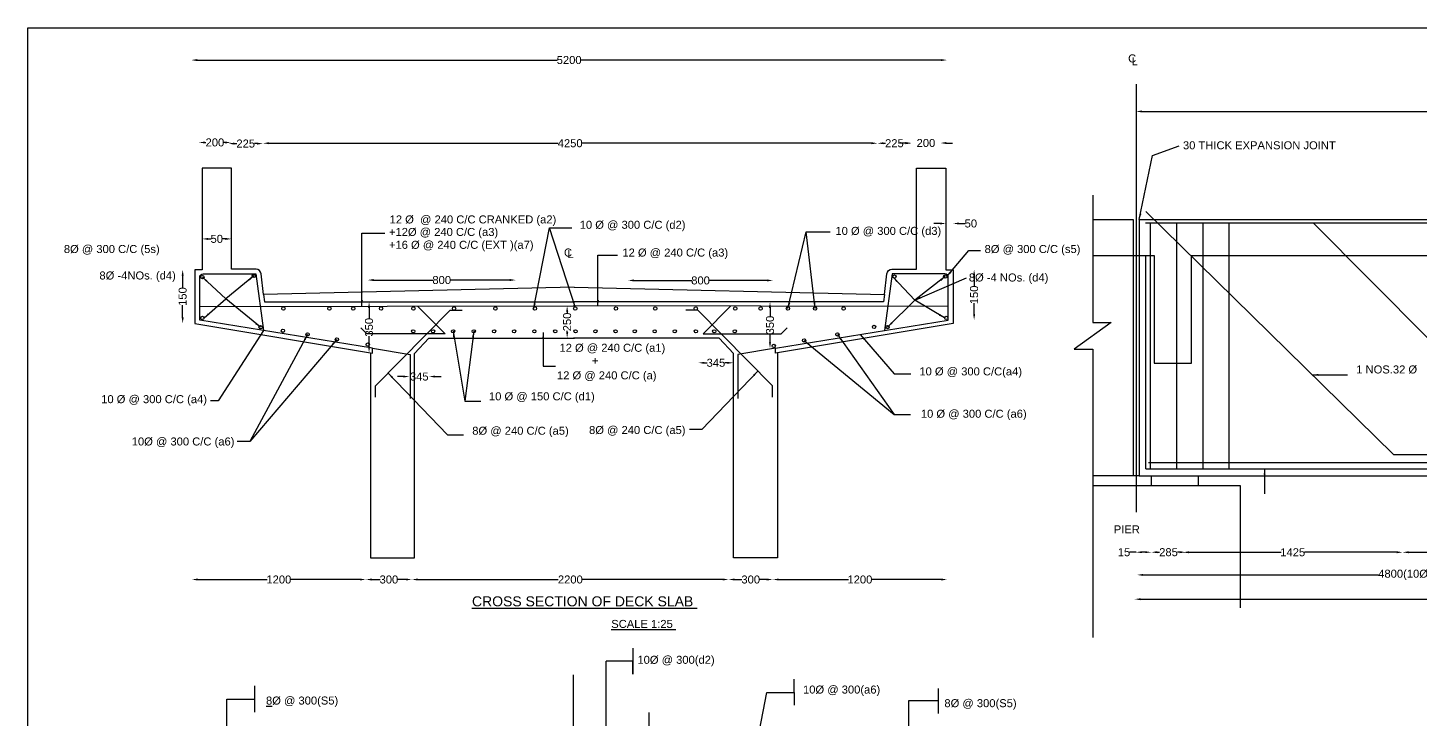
# Model space of a CAD drawing. Header units: millimetres. Extents: x 5124 to 2374999, y 2311 to 44367246.
# Drawn here: x 2334229 to 2351625, y 44358615 to 44367246 of the extents above; entities that cross this region are included whole.
import ezdxf

# ---------------------------------------------------------------- set-up
doc = ezdxf.new("R2010")
doc.units = ezdxf.units.MM
doc.header["$MEASUREMENT"] = 0
doc.layers.add('DRAWING', color=2, linetype='Continuous')
doc.layers.add('TEXT', color=7, linetype='Continuous')
doc.styles.get("Standard").update_dxf_attribs({"font": 'arial.ttf', "height": 100})
doc.dimstyles.get("Standard").update_dxf_attribs({"dimtxt": 100, "dimasz": 75, "dimexe": 0.18, "dimexo": 0.0625, "dimgap": 0.09, "dimtad": 0, "dimdec": 0, "dimzin": 0, "dimdsep": 46, "dimtxsty": 'Standard', "dimcen": 0.09, "dimse1": 1, "dimse2": 1, "dimadec": 0, "dimazin": 0, "dimtfac": 1, "dimtdec": 0, "dimtofl": 0, "dimtmove": 0, "dimatfit": 3, "dimfxl": 1, "dimtolj": 1, "dimtzin": 0, "dimarcsym": 0})

# ---------------------------------------------------------------- blocks, each defined once
blk = doc.blocks.new('*D53')
at = {"layer": 'Defpoints', "color": 0, "transparency": 16777216}
for p in [(2337167, 44365823), (2344844, 44365805), (2344844, 44365792)]:
    blk.add_point(p, dxfattribs=at)
at = {"layer": 'TEXT', "color": 0, "lineweight": -2, "transparency": 16777216}
for p, q in [((2337242, 44365805), (2340854, 44365805)), ((2344769, 44365805), (2341156, 44365805))]:
    blk.add_line(p, q, dxfattribs=at)
at = {"layer": 'TEXT', "color": 0, "transparency": 16777216}
for points in [[(2337242, 44365818), (2337242, 44365793), (2337167, 44365805)], [(2344769, 44365818), (2344769, 44365793), (2344844, 44365805)]]:
    blk.add_solid(points, dxfattribs=at)
at = {"layer": 'TEXT', "color": 0, "transparency": 16777216, "insert": (2341005, 44365805), "char_height": 100, "attachment_point": 5}
blk.add_mtext('\\A1;4250', dxfattribs=at)
blk = doc.blocks.new('*D54')
at = {"layer": 'Defpoints', "color": 0, "transparency": 16777216}
for p in [(2336270, 44366915), (2345713, 44366915), (2345713, 44366844)]:
    blk.add_point(p, dxfattribs=at)
at = {"layer": 'TEXT', "color": 0, "lineweight": -2, "transparency": 16777216}
for p, q in [((2336345, 44366844), (2340842, 44366844)), ((2345638, 44366844), (2341141, 44366844))]:
    blk.add_line(p, q, dxfattribs=at)
at = {"layer": 'TEXT', "color": 0, "transparency": 16777216}
for points in [[(2336345, 44366856), (2336345, 44366831), (2336270, 44366844)], [(2345638, 44366856), (2345638, 44366831), (2345713, 44366844)]]:
    blk.add_solid(points, dxfattribs=at)
at = {"layer": 'TEXT', "color": 0, "transparency": 16777216, "insert": (2340992, 44366844), "char_height": 100, "attachment_point": 5}
blk.add_mtext('\\A1;5200', dxfattribs=at)
blk = doc.blocks.new('*D55')
at = {"layer": 'Defpoints', "color": 0, "transparency": 16777216}
for p in [(2344844, 44365805), (2345269, 44365805), (2345269, 44365805)]:
    blk.add_point(p, dxfattribs=at)
at = {"layer": 'TEXT', "color": 0, "lineweight": -2, "transparency": 16777216}
for p, q in [((2344919, 44365805), (2344945, 44365805)), ((2345194, 44365805), (2345168, 44365805))]:
    blk.add_line(p, q, dxfattribs=at)
at = {"layer": 'TEXT', "color": 0, "transparency": 16777216}
for points in [[(2344919, 44365818), (2344919, 44365793), (2344844, 44365805)], [(2345194, 44365818), (2345194, 44365793), (2345269, 44365805)]]:
    blk.add_solid(points, dxfattribs=at)
at = {"layer": 'TEXT', "color": 0, "transparency": 16777216, "insert": (2345056, 44365805), "char_height": 100, "attachment_point": 5}
blk.add_mtext('\\A1;225', dxfattribs=at)
blk = doc.blocks.new('*D56')
at = {"layer": 'Defpoints', "color": 0, "transparency": 16777216}
for p in [(2345269, 44365805), (2345631, 44365808), (2345631, 44365805)]:
    blk.add_point(p, dxfattribs=at)
at = {"layer": 'TEXT', "color": 0, "lineweight": -2, "transparency": 16777216}
for p, q in [((2345194, 44365808), (2345119, 44365808)), ((2345706, 44365808), (2345781, 44365808))]:
    blk.add_line(p, q, dxfattribs=at)
at = {"layer": 'TEXT', "color": 0, "transparency": 16777216}
for points in [[(2345194, 44365821), (2345194, 44365796), (2345269, 44365808)], [(2345706, 44365821), (2345706, 44365796), (2345631, 44365808)]]:
    blk.add_solid(points, dxfattribs=at)
at = {"layer": 'TEXT', "color": 0, "transparency": 16777216, "insert": (2345450, 44365808), "char_height": 100, "attachment_point": 5}
blk.add_mtext('\\A1;200', dxfattribs=at)
blk = doc.blocks.new('*D57')
at = {"layer": 'Defpoints', "color": 0, "transparency": 16777216}
for p in [(2348075, 44366176), (2363388, 44366202), (2363388, 44366176)]:
    blk.add_point(p, dxfattribs=at)
at = {"layer": 'TEXT', "color": 0, "lineweight": -2, "transparency": 16777216}
for p, q in [((2348150, 44366202), (2355548, 44366202)), ((2363313, 44366202), (2355915, 44366202))]:
    blk.add_line(p, q, dxfattribs=at)
at = {"layer": 'TEXT', "color": 0, "transparency": 16777216}
for points in [[(2348150, 44366215), (2348150, 44366190), (2348075, 44366202)], [(2363313, 44366215), (2363313, 44366190), (2363388, 44366202)]]:
    blk.add_solid(points, dxfattribs=at)
at = {"layer": 'TEXT', "color": 0, "transparency": 16777216, "insert": (2355732, 44366202), "char_height": 100, "attachment_point": 5}
blk.add_mtext('\\A1;18300', dxfattribs=at)
blk = doc.blocks.new('*D58')
at = {"layer": 'Defpoints', "color": 0, "transparency": 16777216}
for p in [(2336406, 44364611), (2336773, 44364611), (2336773, 44364611)]:
    blk.add_point(p, dxfattribs=at)
at = {"layer": 'TEXT', "color": 0, "lineweight": -2, "transparency": 16777216}
for p, q in [((2336481, 44364611), (2336518, 44364611)), ((2336698, 44364611), (2336661, 44364611))]:
    blk.add_line(p, q, dxfattribs=at)
at = {"layer": 'TEXT', "color": 0, "transparency": 16777216}
for points in [[(2336481, 44364623), (2336481, 44364598), (2336406, 44364611)], [(2336698, 44364623), (2336698, 44364598), (2336773, 44364611)]]:
    blk.add_solid(points, dxfattribs=at)
at = {"layer": 'TEXT', "color": 0, "transparency": 16777216, "insert": (2336589, 44364611), "char_height": 100, "attachment_point": 5}
blk.add_mtext('\\A1;50', dxfattribs=at)
blk = doc.blocks.new('*D59')
at = {"layer": 'Defpoints', "color": 0, "transparency": 16777216}
for p in [(2336317, 44364227), (2336163, 44363555), (2336317, 44363555)]:
    blk.add_point(p, dxfattribs=at)
at = {"layer": 'TEXT', "color": 0, "lineweight": -2, "transparency": 16777216}
for p, q in [((2336163, 44364152), (2336163, 44363996)), ((2336163, 44363630), (2336163, 44363785))]:
    blk.add_line(p, q, dxfattribs=at)
at = {"layer": 'TEXT', "color": 0, "transparency": 16777216}
for points in [[(2336151, 44364152), (2336176, 44364152), (2336163, 44364227)], [(2336151, 44363630), (2336176, 44363630), (2336163, 44363555)]]:
    blk.add_solid(points, dxfattribs=at)
at = {"layer": 'TEXT', "color": 0, "transparency": 16777216, "insert": (2336163, 44363891), "char_height": 100, "attachment_point": 5, "rotation": 90}
blk.add_mtext('\\A1;150', dxfattribs=at)
blk = doc.blocks.new('*D60')
at = {"layer": 'Defpoints', "color": 0, "transparency": 16777216}
for p in [(2338505, 44363825), (2338492, 44363190), (2338512, 44363190)]:
    blk.add_point(p, dxfattribs=at)
at = {"layer": 'TEXT', "color": 0, "lineweight": -2, "transparency": 16777216}
for p, q in [((2338492, 44363750), (2338492, 44363618)), ((2338492, 44363265), (2338492, 44363397))]:
    blk.add_line(p, q, dxfattribs=at)
at = {"layer": 'TEXT', "color": 0, "transparency": 16777216}
for points in [[(2338480, 44363750), (2338505, 44363750), (2338492, 44363825)], [(2338480, 44363265), (2338505, 44363265), (2338492, 44363190)]]:
    blk.add_solid(points, dxfattribs=at)
at = {"layer": 'TEXT', "color": 0, "transparency": 16777216, "insert": (2338492, 44363508), "char_height": 100, "attachment_point": 5, "rotation": 90}
blk.add_mtext('\\A1;350', dxfattribs=at)
blk = doc.blocks.new('*D61')
at = {"layer": 'Defpoints', "color": 0, "transparency": 16777216}
for p in [(2338997, 44363372), (2339241, 44363372), (2338997, 44362892)]:
    blk.add_point(p, dxfattribs=at)
at = {"layer": 'TEXT', "color": 0, "lineweight": -2, "transparency": 16777216}
for p, q in [((2338922, 44362892), (2338847, 44362892)), ((2339316, 44362892), (2339391, 44362892))]:
    blk.add_line(p, q, dxfattribs=at)
at = {"layer": 'TEXT', "color": 0, "transparency": 16777216}
for points in [[(2338922, 44362905), (2338922, 44362880), (2338997, 44362892)], [(2339316, 44362905), (2339316, 44362880), (2339241, 44362892)]]:
    blk.add_solid(points, dxfattribs=at)
at = {"layer": 'TEXT', "color": 0, "transparency": 16777216, "insert": (2339119, 44362892), "char_height": 100, "attachment_point": 5}
blk.add_mtext('\\A1;345', dxfattribs=at)
blk = doc.blocks.new('*D62')
at = {"layer": 'Defpoints', "color": 0, "transparency": 16777216}
for p in [(2340938, 44363775), (2340967, 44363775), (2340939, 44363372)]:
    blk.add_point(p, dxfattribs=at)
at = {"layer": 'TEXT', "color": 0, "lineweight": -2, "transparency": 16777216}
for p, q in [((2340967, 44363700), (2340967, 44363685)), ((2340967, 44363447), (2340967, 44363462))]:
    blk.add_line(p, q, dxfattribs=at)
at = {"layer": 'TEXT', "color": 0, "transparency": 16777216}
for points in [[(2340955, 44363700), (2340980, 44363700), (2340967, 44363775)], [(2340955, 44363447), (2340980, 44363447), (2340967, 44363372)]]:
    blk.add_solid(points, dxfattribs=at)
at = {"layer": 'TEXT', "color": 0, "transparency": 16777216, "insert": (2340967, 44363574), "char_height": 100, "attachment_point": 5, "rotation": 90}
blk.add_mtext('\\A1;250', dxfattribs=at)
blk = doc.blocks.new('*D63')
at = {"layer": 'Defpoints', "color": 0, "transparency": 16777216}
for p in [(2341729, 44363994), (2343539, 44364092), (2343539, 44363951)]:
    blk.add_point(p, dxfattribs=at)
at = {"layer": 'TEXT', "color": 0, "lineweight": -2, "transparency": 16777216}
for p, q in [((2341804, 44364092), (2342524, 44364092)), ((2343464, 44364092), (2342745, 44364092))]:
    blk.add_line(p, q, dxfattribs=at)
at = {"layer": 'TEXT', "color": 0, "transparency": 16777216}
for points in [[(2341804, 44364105), (2341804, 44364080), (2341729, 44364092)], [(2343464, 44364105), (2343464, 44364080), (2343539, 44364092)]]:
    blk.add_solid(points, dxfattribs=at)
at = {"layer": 'TEXT', "color": 0, "transparency": 16777216, "insert": (2342634, 44364092), "char_height": 100, "attachment_point": 5}
blk.add_mtext('\\A1;800', dxfattribs=at)
blk = doc.blocks.new('*D64')
at = {"layer": 'Defpoints', "color": 0, "transparency": 16777216}
for p in [(2343524, 44363825), (2343502, 44363245), (2343571, 44363245)]:
    blk.add_point(p, dxfattribs=at)
at = {"layer": 'TEXT', "color": 0, "lineweight": -2, "transparency": 16777216}
for p, q in [((2343502, 44363750), (2343502, 44363646)), ((2343502, 44363320), (2343502, 44363425))]:
    blk.add_line(p, q, dxfattribs=at)
at = {"layer": 'TEXT', "color": 0, "transparency": 16777216}
for points in [[(2343489, 44363750), (2343514, 44363750), (2343502, 44363825)], [(2343489, 44363320), (2343514, 44363320), (2343502, 44363245)]]:
    blk.add_solid(points, dxfattribs=at)
at = {"layer": 'TEXT', "color": 0, "transparency": 16777216, "insert": (2343502, 44363535), "char_height": 100, "attachment_point": 5, "rotation": 90}
blk.add_mtext('\\A1;350', dxfattribs=at)
blk = doc.blocks.new('*D65')
at = {"layer": 'Defpoints', "color": 0, "transparency": 16777216}
for p in [(2342608, 44363061), (2343045, 44363064), (2343045, 44363061)]:
    blk.add_point(p, dxfattribs=at)
at = {"layer": 'TEXT', "color": 0, "lineweight": -2, "transparency": 16777216}
for p, q in [((2342683, 44363064), (2342715, 44363064)), ((2342970, 44363064), (2342937, 44363064))]:
    blk.add_line(p, q, dxfattribs=at)
at = {"layer": 'TEXT', "color": 0, "transparency": 16777216}
for points in [[(2342683, 44363076), (2342683, 44363051), (2342608, 44363064)], [(2342970, 44363076), (2342970, 44363051), (2343045, 44363064)]]:
    blk.add_solid(points, dxfattribs=at)
at = {"layer": 'TEXT', "color": 0, "transparency": 16777216, "insert": (2342826, 44363064), "char_height": 100, "attachment_point": 5}
blk.add_mtext('\\A1;345', dxfattribs=at)
blk = doc.blocks.new('*D66')
at = {"layer": 'Defpoints', "color": 0, "transparency": 16777216}
for p in [(2345789, 44364227), (2345730, 44363598), (2346052, 44363598)]:
    blk.add_point(p, dxfattribs=at)
at = {"layer": 'TEXT', "color": 0, "lineweight": -2, "transparency": 16777216}
for p, q in [((2346052, 44364152), (2346052, 44364018)), ((2346052, 44363673), (2346052, 44363807))]:
    blk.add_line(p, q, dxfattribs=at)
at = {"layer": 'TEXT', "color": 0, "transparency": 16777216}
for points in [[(2346040, 44364152), (2346065, 44364152), (2346052, 44364227)], [(2346040, 44363673), (2346065, 44363673), (2346052, 44363598)]]:
    blk.add_solid(points, dxfattribs=at)
at = {"layer": 'TEXT', "color": 0, "transparency": 16777216, "insert": (2346052, 44363912), "char_height": 100, "attachment_point": 5, "rotation": 90}
blk.add_mtext('\\A1;150', dxfattribs=at)
blk = doc.blocks.new('*D67')
at = {"layer": 'Defpoints', "color": 0, "transparency": 16777216}
for p in [(2336279, 44360345), (2338452, 44360358), (2338452, 44360345)]:
    blk.add_point(p, dxfattribs=at)
at = {"layer": 'TEXT', "color": 0, "lineweight": -2, "transparency": 16777216}
for p, q in [((2336354, 44360358), (2337221, 44360358)), ((2338377, 44360358), (2337510, 44360358))]:
    blk.add_line(p, q, dxfattribs=at)
at = {"layer": 'TEXT', "color": 0, "transparency": 16777216}
for points in [[(2336354, 44360371), (2336354, 44360346), (2336279, 44360358)], [(2338377, 44360371), (2338377, 44360346), (2338452, 44360358)]]:
    blk.add_solid(points, dxfattribs=at)
at = {"layer": 'TEXT', "color": 0, "transparency": 16777216, "insert": (2337365, 44360358), "char_height": 100, "attachment_point": 5}
blk.add_mtext('\\A1;1200', dxfattribs=at)
blk = doc.blocks.new('*D68')
at = {"layer": 'Defpoints', "color": 0, "transparency": 16777216}
for p in [(2338452, 44360358), (2339028, 44360358), (2339028, 44360358)]:
    blk.add_point(p, dxfattribs=at)
at = {"layer": 'TEXT', "color": 0, "lineweight": -2, "transparency": 16777216}
for p, q in [((2338527, 44360358), (2338630, 44360358)), ((2338953, 44360358), (2338850, 44360358))]:
    blk.add_line(p, q, dxfattribs=at)
at = {"layer": 'TEXT', "color": 0, "transparency": 16777216}
for points in [[(2338527, 44360371), (2338527, 44360346), (2338452, 44360358)], [(2338953, 44360371), (2338953, 44360346), (2339028, 44360358)]]:
    blk.add_solid(points, dxfattribs=at)
at = {"layer": 'TEXT', "color": 0, "transparency": 16777216, "insert": (2338740, 44360358), "char_height": 100, "attachment_point": 5}
blk.add_mtext('\\A1;300', dxfattribs=at)
blk = doc.blocks.new('*D69')
at = {"layer": 'Defpoints', "color": 0, "transparency": 16777216}
for p in [(2339028, 44360358), (2342985, 44360358), (2342985, 44360358)]:
    blk.add_point(p, dxfattribs=at)
at = {"layer": 'TEXT', "color": 0, "lineweight": -2, "transparency": 16777216}
for p, q in [((2339103, 44360358), (2340857, 44360358)), ((2342910, 44360358), (2341157, 44360358))]:
    blk.add_line(p, q, dxfattribs=at)
at = {"layer": 'TEXT', "color": 0, "transparency": 16777216}
for points in [[(2339103, 44360371), (2339103, 44360346), (2339028, 44360358)], [(2342910, 44360371), (2342910, 44360346), (2342985, 44360358)]]:
    blk.add_solid(points, dxfattribs=at)
at = {"layer": 'TEXT', "color": 0, "transparency": 16777216, "insert": (2341007, 44360358), "char_height": 100, "attachment_point": 5}
blk.add_mtext('\\A1;2200', dxfattribs=at)
blk = doc.blocks.new('*D70')
at = {"layer": 'Defpoints', "color": 0, "transparency": 16777216}
for p in [(2342985, 44360358), (2343537, 44360358), (2343537, 44360358)]:
    blk.add_point(p, dxfattribs=at)
at = {"layer": 'TEXT', "color": 0, "lineweight": -2, "transparency": 16777216}
for p, q in [((2343060, 44360358), (2343150, 44360358)), ((2343462, 44360358), (2343371, 44360358))]:
    blk.add_line(p, q, dxfattribs=at)
at = {"layer": 'TEXT', "color": 0, "transparency": 16777216}
for points in [[(2343060, 44360371), (2343060, 44360346), (2342985, 44360358)], [(2343462, 44360371), (2343462, 44360346), (2343537, 44360358)]]:
    blk.add_solid(points, dxfattribs=at)
at = {"layer": 'TEXT', "color": 0, "transparency": 16777216, "insert": (2343261, 44360358), "char_height": 100, "attachment_point": 5}
blk.add_mtext('\\A1;300', dxfattribs=at)
blk = doc.blocks.new('*D71')
at = {"layer": 'Defpoints', "color": 0, "transparency": 16777216}
for p in [(2343537, 44360358), (2345714, 44360358), (2345714, 44360358)]:
    blk.add_point(p, dxfattribs=at)
at = {"layer": 'TEXT', "color": 0, "lineweight": -2, "transparency": 16777216}
for p, q in [((2343612, 44360358), (2344481, 44360358)), ((2345639, 44360358), (2344770, 44360358))]:
    blk.add_line(p, q, dxfattribs=at)
at = {"layer": 'TEXT', "color": 0, "transparency": 16777216}
for points in [[(2343612, 44360371), (2343612, 44360346), (2343537, 44360358)], [(2345639, 44360371), (2345639, 44360346), (2345714, 44360358)]]:
    blk.add_solid(points, dxfattribs=at)
at = {"layer": 'TEXT', "color": 0, "transparency": 16777216, "insert": (2344625, 44360358), "char_height": 100, "attachment_point": 5}
blk.add_mtext('\\A1;1200', dxfattribs=at)
blk = doc.blocks.new('*D72')
at = {"layer": 'Defpoints', "color": 0, "transparency": 16777216}
for p in [(2336735, 44365823), (2336735, 44365801), (2337167, 44365823)]:
    blk.add_point(p, dxfattribs=at)
at = {"layer": 'TEXT', "color": 0, "lineweight": -2, "transparency": 16777216}
for p, q in [((2336810, 44365801), (2336839, 44365801)), ((2337092, 44365801), (2337062, 44365801))]:
    blk.add_line(p, q, dxfattribs=at)
at = {"layer": 'TEXT', "color": 0, "transparency": 16777216}
for points in [[(2336810, 44365813), (2336810, 44365788), (2336735, 44365801)], [(2337092, 44365813), (2337092, 44365788), (2337167, 44365801)]]:
    blk.add_solid(points, dxfattribs=at)
at = {"layer": 'TEXT', "color": 0, "transparency": 16777216, "insert": (2336951, 44365801), "char_height": 100, "attachment_point": 5}
blk.add_mtext('\\A1;225', dxfattribs=at)
blk = doc.blocks.new('*D73')
at = {"layer": 'Defpoints', "color": 0, "transparency": 16777216}
for p in [(2336366, 44365815), (2336366, 44365795), (2336766, 44365795)]:
    blk.add_point(p, dxfattribs=at)
at = {"layer": 'TEXT', "color": 0, "lineweight": -2, "transparency": 16777216}
for p, q in [((2336441, 44365815), (2336454, 44365815)), ((2336691, 44365815), (2336677, 44365815))]:
    blk.add_line(p, q, dxfattribs=at)
at = {"layer": 'TEXT', "color": 0, "transparency": 16777216}
for points in [[(2336441, 44365827), (2336441, 44365802), (2336366, 44365815)], [(2336691, 44365827), (2336691, 44365802), (2336766, 44365815)]]:
    blk.add_solid(points, dxfattribs=at)
at = {"layer": 'TEXT', "color": 0, "transparency": 16777216, "insert": (2336566, 44365815), "char_height": 100, "attachment_point": 5}
blk.add_mtext('\\A1;200', dxfattribs=at)
blk = doc.blocks.new('*D79')
at = {"layer": 'Defpoints', "color": 0, "transparency": 16777216}
for p in [(2348075, 44361533), (2348265, 44361533), (2348265, 44360699)]:
    blk.add_point(p, dxfattribs=at)
at = {"layer": 'TEXT', "color": 0, "lineweight": -2, "transparency": 16777216}
for p, q in [((2348075, 44360699), (2347993, 44360699)), ((2348190, 44360699), (2348150, 44360699))]:
    blk.add_line(p, q, dxfattribs=at)
at = {"layer": 'TEXT', "color": 0, "transparency": 16777216}
for points in [[(2348150, 44360712), (2348150, 44360687), (2348075, 44360699)], [(2348190, 44360712), (2348190, 44360687), (2348265, 44360699)]]:
    blk.add_solid(points, dxfattribs=at)
at = {"layer": 'TEXT', "color": 0, "transparency": 16777216, "insert": (2347925, 44360699), "char_height": 100, "attachment_point": 5}
blk.add_mtext('\\A1;15', dxfattribs=at)
blk = doc.blocks.new('*D80')
at = {"layer": 'Defpoints', "color": 0, "transparency": 16777216}
for p in [(2348265, 44360699), (2348697, 44360699), (2348697, 44360699)]:
    blk.add_point(p, dxfattribs=at)
at = {"layer": 'TEXT', "color": 0, "lineweight": -2, "transparency": 16777216}
for p, q in [((2348340, 44360699), (2348369, 44360699)), ((2348622, 44360699), (2348593, 44360699))]:
    blk.add_line(p, q, dxfattribs=at)
at = {"layer": 'TEXT', "color": 0, "transparency": 16777216}
for points in [[(2348340, 44360712), (2348340, 44360687), (2348265, 44360699)], [(2348622, 44360712), (2348622, 44360687), (2348697, 44360699)]]:
    blk.add_solid(points, dxfattribs=at)
at = {"layer": 'TEXT', "color": 0, "transparency": 16777216, "insert": (2348481, 44360699), "char_height": 100, "attachment_point": 5}
blk.add_mtext('\\A1;285', dxfattribs=at)
blk = doc.blocks.new('*D81')
at = {"layer": 'Defpoints', "color": 0, "transparency": 16777216}
for p in [(2348660, 44360706), (2351406, 44360706), (2351406, 44360698)]:
    blk.add_point(p, dxfattribs=at)
at = {"layer": 'TEXT', "color": 0, "lineweight": -2, "transparency": 16777216}
for p, q in [((2348735, 44360698), (2349888, 44360698)), ((2351331, 44360698), (2350178, 44360698))]:
    blk.add_line(p, q, dxfattribs=at)
at = {"layer": 'TEXT', "color": 0, "transparency": 16777216}
for points in [[(2348735, 44360711), (2348735, 44360686), (2348660, 44360698)], [(2351331, 44360711), (2351331, 44360686), (2351406, 44360698)]]:
    blk.add_solid(points, dxfattribs=at)
at = {"layer": 'TEXT', "color": 0, "transparency": 16777216, "insert": (2350033, 44360698), "char_height": 100, "attachment_point": 5}
blk.add_mtext('\\A1;1425', dxfattribs=at)
blk = doc.blocks.new('*D82')
at = {"layer": 'Defpoints', "color": 0, "transparency": 16777216}
for p in [(2351406, 44360698), (2353328, 44360698), (2353328, 44360698)]:
    blk.add_point(p, dxfattribs=at)
at = {"layer": 'TEXT', "color": 0, "lineweight": -2, "transparency": 16777216}
for p, q in [((2351481, 44360698), (2352222, 44360698)), ((2353253, 44360698), (2352511, 44360698))]:
    blk.add_line(p, q, dxfattribs=at)
at = {"layer": 'TEXT', "color": 0, "transparency": 16777216}
for points in [[(2351481, 44360711), (2351481, 44360686), (2351406, 44360698)], [(2353253, 44360711), (2353253, 44360686), (2353328, 44360698)]]:
    blk.add_solid(points, dxfattribs=at)
at = {"layer": 'TEXT', "color": 0, "transparency": 16777216, "insert": (2352367, 44360698), "char_height": 100, "attachment_point": 5}
blk.add_mtext('\\A1;1000', dxfattribs=at)
blk = doc.blocks.new('*D85')
at = {"layer": 'Defpoints', "color": 0, "transparency": 16777216}
for p in [(2348089, 44360351), (2357354, 44360416), (2357354, 44360351)]:
    blk.add_point(p, dxfattribs=at)
at = {"layer": 'TEXT', "color": 0, "lineweight": -2, "transparency": 16777216}
for p, q in [((2348164, 44360416), (2351105, 44360416)), ((2357279, 44360416), (2354338, 44360416))]:
    blk.add_line(p, q, dxfattribs=at)
at = {"layer": 'TEXT', "color": 0, "transparency": 16777216}
for points in [[(2348164, 44360428), (2348164, 44360403), (2348089, 44360416)], [(2357279, 44360428), (2357279, 44360403), (2357354, 44360416)]]:
    blk.add_solid(points, dxfattribs=at)
at = {"layer": 'TEXT', "color": 0, "transparency": 16777216, "insert": (2352721, 44360416), "char_height": 100, "attachment_point": 5}
blk.add_mtext('\\A1;4800(10Ø 4-LEGGED STIRRUPES @ 200 C/C (S1)', dxfattribs=at)
blk = doc.blocks.new('*D91')
at = {"layer": 'Defpoints', "color": 0, "transparency": 16777216}
for p in [(2348058, 44359959), (2357345, 44360113), (2357345, 44359959)]:
    blk.add_point(p, dxfattribs=at)
at = {"layer": 'TEXT', "color": 0, "lineweight": -2, "transparency": 16777216}
for p, q in [((2348133, 44360113), (2352550, 44360113)), ((2357270, 44360113), (2352853, 44360113))]:
    blk.add_line(p, q, dxfattribs=at)
at = {"layer": 'TEXT', "color": 0, "transparency": 16777216}
for points in [[(2348133, 44360125), (2348133, 44360100), (2348058, 44360113)], [(2357270, 44360125), (2357270, 44360100), (2357345, 44360113)]]:
    blk.add_solid(points, dxfattribs=at)
at = {"layer": 'TEXT', "color": 0, "transparency": 16777216, "insert": (2352701, 44360113), "char_height": 100, "attachment_point": 5}
blk.add_mtext('\\A1;4800', dxfattribs=at)
blk = doc.blocks.new('*D121')
at = {"layer": 'Defpoints', "color": 0, "transparency": 16777216}
for p in [(2338474, 44364068), (2340326, 44364097), (2340326, 44364068)]:
    blk.add_point(p, dxfattribs=at)
at = {"layer": 'TEXT', "color": 0, "lineweight": -2, "transparency": 16777216}
for p, q in [((2338549, 44364097), (2339289, 44364097)), ((2340251, 44364097), (2339510, 44364097))]:
    blk.add_line(p, q, dxfattribs=at)
at = {"layer": 'TEXT', "color": 0, "transparency": 16777216}
for points in [[(2338549, 44364110), (2338549, 44364085), (2338474, 44364097)], [(2340251, 44364110), (2340251, 44364085), (2340326, 44364097)]]:
    blk.add_solid(points, dxfattribs=at)
at = {"layer": 'TEXT', "color": 0, "transparency": 16777216, "insert": (2339400, 44364097), "char_height": 100, "attachment_point": 5}
blk.add_mtext('\\A1;800', dxfattribs=at)
blk = doc.blocks.new('*D122')
at = {"layer": 'Defpoints', "color": 0, "transparency": 16777216}
for p in [(2345789, 44364803), (2345700, 44364227), (2345789, 44364227)]:
    blk.add_point(p, dxfattribs=at)
at = {"layer": 'TEXT', "color": 0, "lineweight": -2, "transparency": 16777216}
for p, q in [((2345625, 44364803), (2345550, 44364803)), ((2345864, 44364803), (2345939, 44364803))]:
    blk.add_line(p, q, dxfattribs=at)
at = {"layer": 'TEXT', "color": 0, "transparency": 16777216}
for points in [[(2345625, 44364816), (2345625, 44364791), (2345700, 44364803)], [(2345864, 44364816), (2345864, 44364791), (2345789, 44364803)]]:
    blk.add_solid(points, dxfattribs=at)
at = {"layer": 'TEXT', "color": 0, "transparency": 16777216, "insert": (2346011, 44364803), "char_height": 100, "attachment_point": 5}
blk.add_mtext('\\A1;50', dxfattribs=at)

msp = doc.modelspace()

# ---------------------------------------------------------------- linework, layer by layer
at = {"layer": 'DRAWING', "color": 0}
msp.add_lwpolyline([(2334228.8, 44367245.8), (2374998.8, 44367245.8), (2374998.8, 44343121.6), (2334228.8, 44343121.6)], close=True, dxfattribs=at)
for points in [[(2348075.4, 44366542.7), (2348075.4, 44361198.3)], [(2347533.6, 44365156.7), (2347533.6, 44363569.3), (2347766.5, 44363569.3), (2347303.3, 44363234), (2347533.6, 44363234), (2347533.6, 44359634.9)], [(2347533.6, 44364852.5), (2348038.3, 44364852.5), (2348038.3, 44361654.5), (2347533.6, 44361654.5)], [(2348115.5, 44364852.5), (2348115.5, 44361654.5), (2348038.3, 44361654.5)], [(2348115.5, 44364852.5), (2363521.1, 44364852.5)], [(2351292.8, 44361918.5), (2348196.4, 44364954.8)], [(2348194.6, 44364811.2), (2363521.1, 44364811.2)], [(2348252.9, 44364811.2), (2348252.9, 44361738.6)], [(2348580.3, 44364811.2), (2348580.3, 44361738.6)], [(2348907.9, 44364811.2), (2348907.9, 44361738.6)], [(2349236.4, 44364811.2), (2349236.4, 44361738.6)], [(2353167.3, 44361918.5), (2350289, 44364811.2)], [(2347533.6, 44364402.1), (2348301, 44364402.1), (2348301, 44363061.4), (2348767.6, 44363061.4), (2348767.6, 44364402.1), (2363521.1, 44364402.1), (2363521.1, 44360979.9)], [(2348195.7, 44361738.6), (2348195.7, 44364402.1)], [(2336376.2, 44363768), (2341058.3, 44363775.1)], [(2337173.9, 44363917.5), (2337184.1, 44363825.4), (2341058.3, 44363825.4)], [(2344931.9, 44363917.5), (2344921.7, 44363825.4), (2341047.4, 44363825.4)], [(2345729.6, 44363768), (2341047.4, 44363775.1)], [(2339098.1, 44363772.1), (2339441, 44363427.6), (2338466.3, 44363427.6), (2338388.6, 44363499.5)], [(2338571.4, 44362634.4), (2338571.4, 44362777), (2339506.5, 44363720.7), (2339654.4, 44363720.7)], [(2343534.4, 44362634.4), (2343534.4, 44362777), (2342599.3, 44363720.7), (2342451.4, 44363720.7)], [(2343007.6, 44363772.1), (2342664.7, 44363427.6), (2343639.4, 44363427.6), (2343717.1, 44363499.5)], [(2338512, 44363190.1), (2338512, 44360627.1), (2339060.8, 44360627.1), (2339060.8, 44363179.7), (2339240.8, 44363372.4), (2341058.3, 44363372.4)], [(2343593.8, 44363190.1), (2343593.8, 44360627.1), (2343044.9, 44360627.1), (2343044.9, 44363179.7), (2342864.9, 44363372.4), (2341047.4, 44363372.4)], [(2338535, 44363245.4), (2339005.8, 44363168.1), (2339005.8, 44362616.8)], [(2343570.8, 44363245.4), (2343099.9, 44363168.1), (2343099.9, 44362616.8)], [(2351292.8, 44361918.5), (2363521.1, 44361918.5)], [(2348195.7, 44361738.6), (2363521.1, 44361738.6)], [(2348230.7, 44361819.9), (2363521.1, 44361819.9)], [(2347533.6, 44361533.3), (2349375.2, 44361533.3)], [(2348115.5, 44361654.5), (2363521.1, 44361654.5)], [(2348264.9, 44361654.5), (2348264.9, 44361533.3)], [(2348851.7, 44361654.5), (2348851.7, 44361533.3)], [(2349375.2, 44361533.3), (2349375.2, 44360003.3)], [(2341789.9, 44359501.1), (2341789.9, 44359175.7), (2341789.9, 44359338.4), (2341456.4, 44359338.4)], [(2341044.4, 44359168.5), (2341044.4, 44346517.3)], [(2343101.1, 44357070.1), (2343460.5, 44358948.8), (2343801.7, 44358948.8), (2343801.7, 44359114.5)], [(2337061.1, 44359031.4), (2337061.1, 44358701.7)], [(2343801.7, 44358948.8), (2343801.7, 44358787.9)], [(2345602, 44358997.9), (2345602, 44358683.5)], [(2341991.4, 44358532.5), (2341991.4, 44358698.5)]]:
    msp.add_lwpolyline(points, dxfattribs=at)
for points in [[(2341052.9, 44364010.2), (2337173.9, 44363917.5), (2337143.3, 44364174.5, 0.3535607), (2337081.6, 44364234.7), (2336772.7, 44364234.7), (2336772.7, 44365495.4), (2336405.9, 44365495.4), (2336405.9, 44364226.8), (2336316.8, 44364226.8), (2336316.8, 44363554.8), (2338535, 44363186.3), (2338535, 44363245.4), (2336376.2, 44363597.8), (2336376.2, 44364132.9, -0.4227693), (2336417.6, 44364173.1), (2337079.3, 44364173.1), (2337174, 44363467.5)], [(2341052.9, 44364010.2), (2344931.9, 44363917.5), (2344962.4, 44364174.5, -0.3535607), (2345024.1, 44364234.7), (2345333, 44364234.7), (2345333, 44365495.4), (2345699.8, 44365495.4), (2345699.8, 44364226.8), (2345789, 44364226.8), (2345789, 44363554.8), (2343570.8, 44363186.3), (2343570.8, 44363245.4), (2345729.6, 44363597.8), (2345729.6, 44364132.9, 0.4227693), (2345688.1, 44364173.1), (2345026.4, 44364173.1), (2344931.7, 44363467.5)]]:
    msp.add_lwpolyline(points, format="xyb", dxfattribs=at)
for centre in [(2336409.4, 44364135.2), (2337052.2, 44364148.7), (2345055.9, 44364139.8), (2345690.8, 44364139.8), (2336409.3, 44363624), (2337421.7, 44363742.1), (2337996.4, 44363742.1), (2338294.2, 44363742.1), (2338642.1, 44363742.1), (2339046.5, 44363742.1), (2339553.9, 44363742.1), (2340071.4, 44363742.1), (2340565, 44363742.1), (2341068.2, 44363742.1), (2341577, 44363742.1), (2342068.4, 44363742.1), (2342573.8, 44363742.1), (2343067.4, 44363742.1), (2343384.8, 44363742.1), (2343726.2, 44363742.1), (2344065.4, 44363742.1), (2344421, 44363742.1), (2345703.8, 44363625), (2337136.4, 44363507.3), (2337415.2, 44363464.1), (2337724.3, 44363418.7), (2339043.3, 44363457), (2339292.5, 44363457), (2339542.7, 44363457), (2339799.8, 44363457), (2340053.5, 44363457), (2340305, 44363457), (2340557.2, 44363457), (2340818.1, 44363457), (2341072.5, 44363457), (2341320.4, 44363457), (2341572.6, 44363457), (2341811.8, 44363457), (2342060.7, 44363457), (2342310.7, 44363457), (2342576, 44363457), (2342804.3, 44363457), (2343060.8, 44363457), (2344344.3, 44363417.8), (2344801.5, 44363511.3), (2344971.1, 44363509.9), (2338089.6, 44363356.1), (2338476.5, 44363291.3), (2343548.6, 44363274.5), (2343926.9, 44363344)]:
    msp.add_circle(centre, 20.7, dxfattribs=at)
at = {"layer": 'TEXT'}
msp.add_lwpolyline([(2334228.8, 44367245.8), (2374998.8, 44367245.8), (2374998.8, 44341425.6), (2334228.8, 44341425.6)], close=True, dxfattribs=at)

# ---------------------------------------------------------------- texts
at = {"layer": 'TEXT', "color": 0}
for s, height, p in [('C', 100, (2347976.3, 44366814.5)), ('L', 100, (2348020.3, 44366777.9)), ('30 THICK EXPANSION JOINT ', 100, (2348661.3, 44365729.8)), ('12 Ø  @ 240 C/C CRANKED (a2)', 100, (2338749, 44364804.1)), ('10 Ø @ 300 C/C (d2)', 100, (2341124.2, 44364737.4)), ('+12Ø @ 240 C/C (a3)', 100, (2338740.9, 44364647.7)), ('10 Ø @ 300 C/C (d3)', 100, (2344319.3, 44364660.9)), ('8Ø @ 300 C/C (5s)', 100, (2334678.7, 44364434.7)), ('+16 Ø @ 240 C/C (EXT )(a7)', 100, (2338740.9, 44364487.1)), ('C', 100, (2340927.7, 44364390.5)), ('L', 100, (2340971, 44364370.5)), ('12 Ø @ 240 C/C (a3)', 100, (2341657.3, 44364390.5)), ('8Ø @ 300 C/C (s5)', 100, (2346182.9, 44364434.6)), ('8Ø -4NOs. (d4)', 100, (2335123.2, 44364104.2)), ('8Ø -4 NOs. (d4)', 100, (2345986.2, 44364079.2)), ('12 Ø @ 240 C/C (a1)', 100, (2340871.4, 44363201.9)), ('+', 100, (2341276.4, 44363040.1)), ('12 Ø @ 240 C/C (a)', 100, (2340840, 44362857.4)), ('10 Ø @ 300 C/C(a4)', 100, (2345368.1, 44362906.7)), ('1 NOS.32 Ø', 100, (2350826.4, 44362931.1)), ('10 Ø @ 300 C/C (a4)', 100, (2335145.2, 44362560)), ('10 Ø @ 150 C/C (d1)', 100, (2339990.1, 44362595.5)), ('10 Ø @ 300 C/C (a6)', 100, (2345386.8, 44362378.2)), ('8Ø @ 240 C/C (a5)', 100, (2339781.7, 44362166)), ('8Ø @ 240 C/C (a5)', 100, (2341240.9, 44362174.8)), ('10Ø @ 300 C/C (a6)', 100, (2335527.1, 44362031.8)), ('PIER ', 100, (2347796.9, 44360934.6)), ('%%UCROSS SECTION OF DECK SLAB ', 125, (2339778.1, 44360023.6)), ('%%USCALE 1:25 ', 100, (2341518.2, 44359754)), ('10Ø @ 300(d2)', 100, (2341845.3, 44359305.9)), ('%%U8%%UØ @ 300(S5)', 100, (2337204.5, 44358797.3)), ('10Ø @ 300(a6)', 100, (2343914.4, 44358934.5)), ('8Ø @ 300(S5)', 100, (2345680.5, 44358764.4))]:
    msp.add_text(s, height=height, dxfattribs=at).set_placement(p)

# ---------------------------------------------------------------- dimensions: what is measured, and where the dimension line sits
for base, p1, p2, text, picture, middle in [((2345713.4, 44366843.7), (2336269.7, 44366914.7), (2345713.4, 44366914.7), '5200', '*D54', (2340991.6, 44366843.7)), ((2363387.9, 44366202.4), (2348075.4, 44366176.2), (2363387.9, 44366176.2), '18300', '*D57', (2355731.7, 44366202.4)), ((2336365.8, 44365814.9), (2336765.7, 44365795.5), (2336365.8, 44365795.5), '200', '*D73', (2336565.7, 44365814.9)), ((2336734.6, 44365800.7), (2337166.5, 44365822.8), (2336734.6, 44365822.8), '225', '*D72', (2336950.6, 44365800.7)), ((2344843.7, 44365805.4), (2337166.5, 44365822.8), (2344843.7, 44365791.9), '4250', '*D53', (2341005.1, 44365805.4)), ((2345268.9, 44365805.4), (2344843.7, 44365805.4), (2345268.9, 44365805.4), '225', '*D55', (2345056.3, 44365805.4)), ((2345631, 44365808.1), (2345268.9, 44365805.4), (2345631, 44365805.4), '200', '*D56', (2345450, 44365808.1)), ((2345789, 44364803.3), (2345699.8, 44364226.8), (2345789, 44364226.8), '50', '*D122', (2346010.5, 44364803.3)), ((2336772.7, 44364610.7), (2336405.9, 44364610.7), (2336772.7, 44364610.7), '50', '*D58', (2336589.3, 44364610.7)), ((2340325.8, 44364097.3), (2338473.9, 44364067.5), (2340325.8, 44364067.5), '800', '*D121', (2339399.8, 44364097.3)), ((2343539.5, 44364092.3), (2341728.7, 44363994), (2343539.5, 44363950.8), '800', '*D63', (2342634.1, 44364092.3)), ((2338997, 44362892.5), (2339240.8, 44363372.4), (2338997, 44363372.4), '345', '*D61', (2339118.9, 44362892.5)), ((2343044.9, 44363063.7), (2342607.7, 44363060.9), (2343044.9, 44363060.9), '345', '*D65', (2342826.3, 44363063.7)), ((2357354.1, 44360415.6), (2348088.6, 44360350.8), (2357354.1, 44360350.8), '4800(10Ø 4-LEGGED STIRRUPES @ 200 C/C (S1)', '*D85', (2352721.4, 44360415.6)), ((2348697.2, 44360699.4), (2348264.9, 44360699.4), (2348697.2, 44360699.4), '285', '*D80', (2348481, 44360699.4)), ((2351405.8, 44360698.2), (2348659.7, 44360705.6), (2351405.8, 44360705.6), '1425', '*D81', (2350032.7, 44360698.2)), ((2353327.7, 44360698.2), (2351405.8, 44360698.2), (2353327.7, 44360698.2), '1000', '*D82', (2352366.7, 44360698.2)), ((2338452.2, 44360358.5), (2336278.7, 44360345), (2338452.2, 44360345), '1200', '*D67', (2337365.4, 44360358.5)), ((2339028.1, 44360358.5), (2338452.2, 44360358.5), (2339028.1, 44360358.5), '300', '*D68', (2338740.1, 44360358.5)), ((2342985.2, 44360358.5), (2339028.1, 44360358.5), (2342985.2, 44360358.5), '2200', '*D69', (2341006.6, 44360358.5)), ((2343536.5, 44360358.5), (2342985.2, 44360358.5), (2343536.5, 44360358.5), '300', '*D70', (2343260.8, 44360358.5)), ((2345714.4, 44360358.5), (2343536.5, 44360358.5), (2345714.4, 44360358.5), '1200', '*D71', (2344625.5, 44360358.5)), ((2357344.9, 44360113), (2348057.8, 44359958.9), (2357344.9, 44359958.9), '4800', '*D91', (2352701.4, 44360113))]:
    dim = msp.add_linear_dim(base=base, p1=p1, p2=p2, text=text, dimstyle='Standard', dxfattribs=at)
    dim.commit()
    dim.dimension.update_dxf_attribs({"geometry": picture, "text_midpoint": middle})
for base, p1, p2, text, picture, middle in [((2336163.2, 44363554.8), (2336316.8, 44364226.8), (2336316.8, 44363554.8), '150', '*D59', (2336163.2, 44363890.8)), ((2346052.4, 44363597.8), (2345789, 44364226.8), (2345729.6, 44363597.8), '150', '*D66', (2346052.4, 44363912.3)), ((2338492.4, 44363190.1), (2338505, 44363825.4), (2338512, 44363190.1), '350', '*D60', (2338492.4, 44363507.8)), ((2340967.3, 44363774.9), (2340938.5, 44363372.4), (2340937.9, 44363774.9), '250', '*D62', (2340967.3, 44363573.7)), ((2343501.7, 44363245.4), (2343524.5, 44363825.4), (2343570.8, 44363245.4), '350', '*D64', (2343501.7, 44363535.4))]:
    dim = msp.add_linear_dim(base=base, p1=p1, p2=p2, angle=90, text=text, dimstyle='Standard', dxfattribs=at)
    dim.commit()
    dim.dimension.update_dxf_attribs({"geometry": picture, "text_midpoint": middle})
dim = msp.add_linear_dim(base=(2348264.9, 44360699.4), p1=(2348075.4, 44361533.3), p2=(2348264.9, 44361533.3), text='15', dimstyle='Standard', dxfattribs=at)
dim.commit()
dim.dimension.update_dxf_attribs({"geometry": '*D79', "text_midpoint": (2347925.5, 44360699.4), "dimtype": 160})

# ---------------------------------------------------------------- leaders
at = {"layer": 'DRAWING', "color": 0}
for points in [[(2339940.4, 44357024.5), (2341456.4, 44357024.5), (2341456.4, 44359340.7)], [(2336715.4, 44356340.5), (2336715.4, 44358865.2), (2337058, 44358865.2)], [(2345234.9, 44356331.5), (2345234.9, 44358849.6), (2345603.8, 44358849.6)]]:
    msp.add_leader(points, dimstyle='Standard', override={"dimgap": 0.09, "dimtad": 0}, dxfattribs=at)
at = {"layer": 'TEXT', "color": 0}
for points in [[(2348115.5, 44364852.5), (2348281, 44365650.4), (2348613.8, 44365772.2)], [(2338403, 44363771.1), (2338403, 44364681.5), (2338688.2, 44364681.5)], [(2340547.6, 44363730.9), (2340745.6, 44364750.2), (2341024, 44364750.2)], [(2341068.2, 44363762.8), (2340745.6, 44364750.2)], [(2343726.2, 44363742.1), (2343955.3, 44364698), (2344255.4, 44364698)], [(2344065.4, 44363742.1), (2343955.3, 44364698)], [(2341352.1, 44363774.6), (2341352.1, 44364406.3), (2341596.3, 44364406.3)], [(2345711.5, 44364139.8), (2345986.8, 44364467.6), (2346131.9, 44364465.4)], [(2336409.4, 44364135.2), (2336704.6, 44363860.7)], [(2337052.2, 44364148.7), (2336704.6, 44363860.7)], [(2345035.5, 44364136), (2345312.3, 44363847.2)], [(2345690.8, 44364139.8), (2345312.3, 44363847.2)], [(2345312.3, 44363847.2), (2345957.8, 44364126)], [(2336430, 44363624), (2336704.6, 44363860.7)], [(2337136.4, 44363507.3), (2336704.6, 44363860.7)], [(2344971.1, 44363509.9), (2345312.3, 44363847.2)], [(2345683.1, 44363625), (2345312.3, 44363847.2)], [(2337174, 44363467.5), (2336608.1, 44362590.3), (2336510.3, 44362590.3)], [(2339542.7, 44363457), (2339688.4, 44362584.6), (2339889.7, 44362584.6)], [(2339799.8, 44363457), (2339688.4, 44362584.6)], [(2340667.4, 44363440.9), (2340667.4, 44363020.4), (2340820.6, 44363020.4)], [(2337724.3, 44363418.7), (2337004.2, 44362082.3), (2336843.7, 44362082.3)], [(2338089.6, 44363356.1), (2337004.2, 44362082.3)], [(2343926.9, 44363344), (2345051.4, 44362418.9), (2345255.9, 44362418.9)], [(2344344.3, 44363417.8), (2345051.4, 44362418.9)], [(2344628.7, 44363418), (2345053, 44362928.2), (2345263.2, 44362928.2)], [(2338729.5, 44362936.6), (2339472.2, 44362163.5), (2339671.9, 44362163.5)], [(2343351.6, 44362961.4), (2342650.6, 44362231.9), (2342497.1, 44362231.9)], [(2349681.4, 44361740.4), (2349681.4, 44361429.6)]]:
    msp.add_leader(points, dimstyle='Standard', override={"dimgap": 0.09, "dimtad": 0}, dxfattribs=at)
at = {"layer": 'TEXT'}
msp.add_leader([(2350278.4, 44362913.2), (2350715.5, 44362913.2)], dimstyle='Standard', override={"dimgap": 0.09, "dimtad": 0}, dxfattribs=at)

doc.saveas('drawing.dxf')
